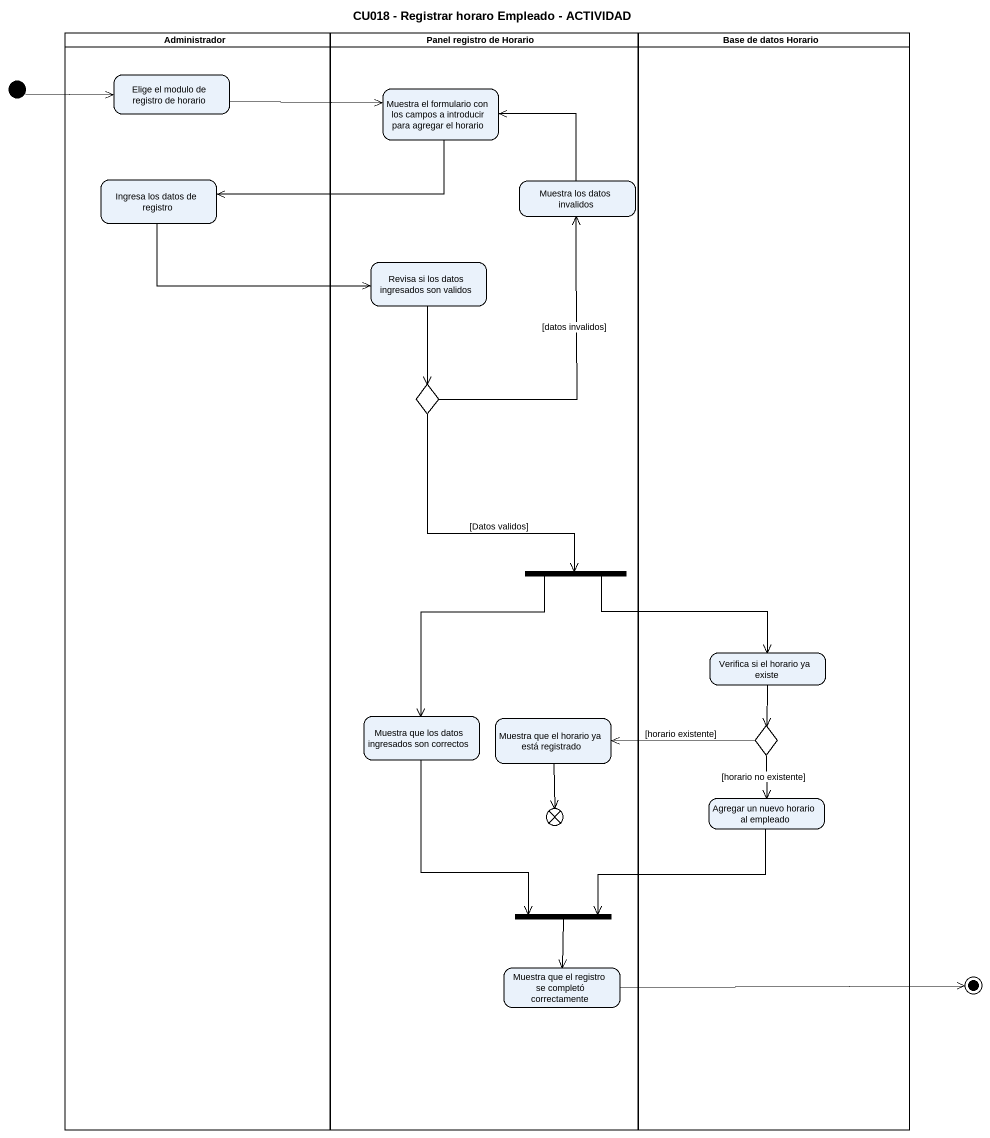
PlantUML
@startuml
title CU018 - Registrar horaro Empleado - ACTIVIDAD
hide empty description
state Administrador <<partition>> {
  state "Elige el modulo de registro de horario" as Elige_el_modulo_de_registro
  state "Ingresa los datos de registro" as Ingresa_los_datos_de
}
state "Panel registro de Horario" as Panel_registro_de_Horario <<partition>> {
  state "Muestra el formulario con los campos a introducir para agregar el horario" as Muestra_el_formulario_con
  state "Muestra los datos invalidos" as Muestra_los_datos_invalidos
  state "Revisa si los datos ingresados son validos" as Revisa_si_los_datos
  state choice1 <<choice>>
  state fork1 <<fork>>
  state "Muestra que los datos ingresados son correctos" as Muestra_que_los_datos
  state "Muestra que el horario ya está registrado" as Muestra_que_el_horario_ya
  state flowfinal1 <<end>>
  state fork2 <<join>>
  state "Muestra que el registro se completó correctamente" as Muestra_que_el_registro_se
}
state "Base de datos Horario" as Base_de_datos_Horario <<partition>> {
  state "Verifica si el horario ya existe" as Verifica_si_el_horario_ya
  state choice2 <<choice>>
  state "Agregar un nuevo horario al empleado" as Agregar_un_nuevo_horario_al
}
state initial1 <<start>>
state final1 <<end>>
initial1 -right-> Elige_el_modulo_de_registro
Elige_el_modulo_de_registro -right-> Muestra_el_formulario_con
Muestra_el_formulario_con -left-> Ingresa_los_datos_de
Ingresa_los_datos_de -right-> Revisa_si_los_datos
Muestra_los_datos_invalidos -up-> Muestra_el_formulario_con
Revisa_si_los_datos --> choice1
choice1 -up-> Muestra_los_datos_invalidos : [datos invalidos]
choice1 --> fork1 : [Datos validos]
fork1 -right-> Verifica_si_el_horario_ya
fork1 --> Muestra_que_los_datos
Verifica_si_el_horario_ya --> choice2
Muestra_que_los_datos --> fork2
Muestra_que_el_horario_ya --> flowfinal1
choice2 -left-> Muestra_que_el_horario_ya : [horario existente]
choice2 --> Agregar_un_nuevo_horario_al : [horario no existente]
Agregar_un_nuevo_horario_al -left-> fork2
fork2 --> Muestra_que_el_registro_se
Muestra_que_el_registro_se -right-> final1
@enduml
